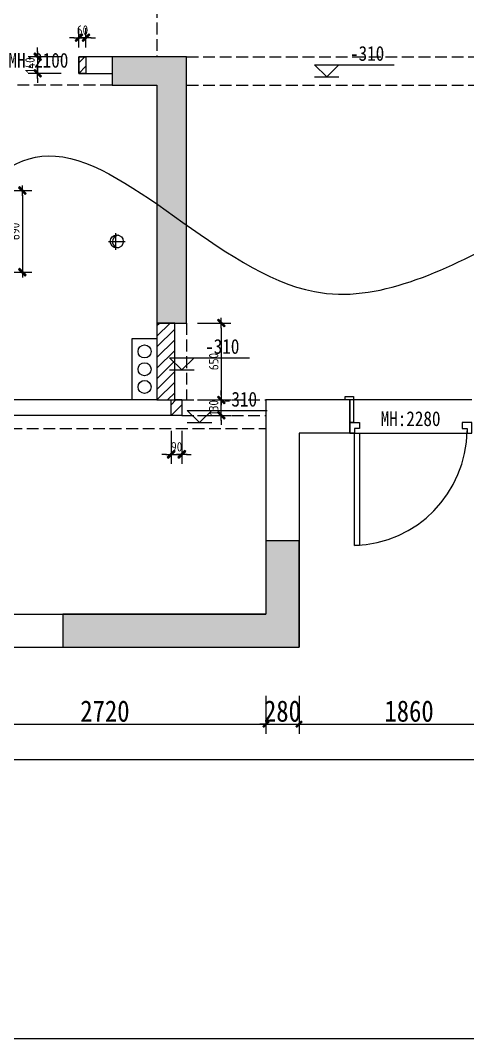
# Model space of a CAD drawing. Header units: millimetres. Extents: x 104198 to 1296755, y -81101 to 81453.
# Drawn here: x 549144 to 552923, y 5266 to 13871 of the extents above; entities that cross this region are included whole.
import ezdxf

# ---------------------------------------------------------------- set-up
doc = ezdxf.new("R2010")
doc.units = ezdxf.units.MM
doc.header["$PDMODE"] = 3
doc.linetypes.add('DASH', pattern=[8.89, 6.35, -2.54])
doc.layers.get('Defpoints').update_dxf_attribs({"color": 250})
for name, color, linetype, lineweight in [('01-PL-墙体柱子', 7, 'Continuous', 35), ('1-活动家具', 51, 'Continuous', 20), ('Lintel【过梁】', 6, 'DASH', 0), ('平面文字', 2, 'Continuous', 0)]:
    doc.layers.add(name, color=color, linetype=linetype, lineweight=lineweight)
for name, color, linetype in [('2-拆除墙墙体', 4, 'Continuous'), ('30-PL-平面文字说明', 1, 'Continuous'), ('4-门套', 1, 'Continuous'), ('墙体', 7, 'Continuous'), ('门', 250, 'Continuous')]:
    doc.layers.add(name, color=color, linetype=linetype)
doc.styles.add('CCD_DIM', font='ARCHS.SHX')
doc.styles.add('新宋体', font='', dxfattribs={"width": 0.85})
doc.styles.get('新宋体').set_extended_font_data('NSimSun')
doc.dimstyles.new('平面外部尺寸', dxfattribs={"dimtxt": 180, "dimasz": 50, "dimexe": 80, "dimexo": 60, "dimgap": 20, "dimtad": 1, "dimdec": 0, "dimtxsty": '新宋体', "dimblk": 'ARCHTICK', "dimcen": 2.5, "dimdle": 80, "dimclrd": 8, "dimclre": 8, "dimclrt": 1, "dimadec": 0, "dimazin": 0, "dimtfac": 1, "dimtdec": 0, "dimtix": 1, "dimtmove": 2, "dimatfit": 3, "dimldrblk": 'DOT', "dimfxl": 1, "dimarcsym": 0})
doc.dimstyles.new('海龍1：40', dxfattribs={"dimscale": 40, "dimtxt": 2, "dimasz": 1, "dimexe": 2, "dimexo": 2, "dimgap": 0.6, "dimtad": 1, "dimdec": 0, "dimrnd": 5, "dimdsep": 46, "dimtxsty": 'CCD_DIM', "dimblk": 'WS-cj', "dimcen": 1, "dimclrd": 44, "dimclre": 44, "dimclrt": 2, "dimadec": 0, "dimazin": 2, "dimtfac": 1, "dimtdec": 4, "dimtix": 1, "dimtmove": 2, "dimatfit": 3, "dimldrblk": 'CCD_Leader_Arrow', "dimfxl": 5, "dimfxlon": 1, "dimtolj": 1, "dimarcsym": 0})

# ---------------------------------------------------------------- blocks, each defined once
blk = doc.blocks.new('WS-cj')
blk.add_hatch(color=2).paths.add_polyline_path([(0.59, 0.82), (-0.82, -0.59), (-0.59, -0.82), (0.82, 0.59)])
at = {"color": 2, "linetype": 'ByBlock', "lineweight": 0}
for p, q in [((-1.1, 0), (0, 0)), ((0, 0), (1.1, 0))]:
    blk.add_line(p, q, dxfattribs=at)
at = {"color": 2}
blk.add_lwpolyline([(0.59, 0.82), (-0.82, -0.59), (-0.59, -0.82), (0.82, 0.59)], close=True, dxfattribs=at)
blk = doc.blocks.new('*D415')
at = {"layer": '2-拆除墙墙体', "color": 44, "lineweight": -2, "transparency": 16777216}
for p, q in [((548961, 12432.5), (549241, 12432.5)), ((549161, 12392.5), (549161, 11782.5)), ((548961, 11742.5), (549241, 11742.5))]:
    blk.add_line(p, q, dxfattribs=at)
at = {"layer": 'Defpoints', "color": 0, "transparency": 16777216}
for p in [(548508.2, 12432.5), (548508.2, 11742.5), (549161, 11742.5)]:
    blk.add_point(p, dxfattribs=at)
at = {"layer": '2-拆除墙墙体', "color": 44, "lineweight": -2, "transparency": 16777216, "xscale": 40, "yscale": 40, "zscale": 40}
for p, rotation in [((549161, 12432.5), 90), ((549161, 11742.5), 270)]:
    blk.add_blockref('WS-cj', p, dxfattribs=dict(at, rotation=rotation))
at = {"layer": '2-拆除墙墙体', "color": 2, "transparency": 16777216, "insert": (549097, 12087.5), "char_height": 80, "attachment_point": 5, "rotation": 90, "style": 'CCD_DIM'}
blk.add_mtext('\\A1;690', dxfattribs=at)
blk = doc.blocks.new('CCD_Leader_Arrow')
at = {"color": 50, "linetype": 'ByBlock'}
blk.add_line((0, 0), (-1, 0), dxfattribs=at)
for points in [[(-0.86, 0.67), (-0.6, 0.85), (-0.24, 0), (0, 0)], [(-0.86, -0.67), (-0.6, -0.85), (-0.24, 0), (0, 0)]]:
    blk.add_solid(points, dxfattribs=at)
blk = doc.blocks.new('*D416')
at = {"layer": '2-拆除墙墙体', "color": 44, "lineweight": -2, "transparency": 16777216}
for p, q in [((550641.4, 11312.5), (550921.4, 11312.5)), ((550841.4, 11272.5), (550841.4, 10702.5)), ((550641.4, 10662.5), (550921.4, 10662.5))]:
    blk.add_line(p, q, dxfattribs=at)
at = {"layer": 'Defpoints', "color": 0, "transparency": 16777216}
for p in [(550492.5, 11312.5), (550508.2, 10662.5), (550841.4, 10662.5)]:
    blk.add_point(p, dxfattribs=at)
at = {"layer": '2-拆除墙墙体', "color": 44, "lineweight": -2, "transparency": 16777216, "xscale": 40, "yscale": 40, "zscale": 40}
for p, rotation in [((550841.4, 11312.5), 90), ((550841.4, 10662.5), 270)]:
    blk.add_blockref('WS-cj', p, dxfattribs=dict(at, rotation=rotation))
at = {"layer": '2-拆除墙墙体', "color": 2, "transparency": 16777216, "insert": (550777.4, 10987.5), "char_height": 80, "attachment_point": 5, "rotation": 90, "style": 'CCD_DIM'}
blk.add_mtext('\\A1;650', dxfattribs=at)
blk = doc.blocks.new('*D417')
at = {"layer": '2-拆除墙墙体', "color": 44, "lineweight": -2, "transparency": 16777216}
for p, q in [((550841.4, 10702.5), (550841.4, 10742.5)), ((550641.4, 10662.5), (550921.4, 10662.5)), ((550841.4, 10532.5), (550841.4, 10662.5)), ((550641.4, 10532.5), (550921.4, 10532.5)), ((550841.4, 10492.5), (550841.4, 10452.5))]:
    blk.add_line(p, q, dxfattribs=at)
at = {"layer": 'Defpoints', "color": 0, "transparency": 16777216}
for p in [(550508.2, 10662.5), (550841.4, 10662.5), (550508.2, 10532.5)]:
    blk.add_point(p, dxfattribs=at)
at = {"layer": '2-拆除墙墙体', "color": 44, "lineweight": -2, "transparency": 16777216, "xscale": 40, "yscale": 40, "zscale": 40}
for p, rotation in [((550841.4, 10662.5), 270), ((550841.4, 10532.5), 90)]:
    blk.add_blockref('WS-cj', p, dxfattribs=dict(at, rotation=rotation))
at = {"layer": '2-拆除墙墙体', "color": 2, "transparency": 16777216, "insert": (550777.4, 10597.5), "char_height": 80, "attachment_point": 5, "rotation": 90, "style": 'CCD_DIM'}
blk.add_mtext('\\A1;130', dxfattribs=at)
blk = doc.blocks.new('*D418')
at = {"layer": '2-拆除墙墙体', "color": 44, "lineweight": -2, "transparency": 16777216}
for p, q in [((550418.2, 10402.7), (550418.2, 10122.7)), ((550508.2, 10402.7), (550508.2, 10122.7)), ((550378.2, 10202.7), (550338.2, 10202.7)), ((550418.2, 10202.7), (550508.2, 10202.7)), ((550548.2, 10202.7), (550588.2, 10202.7))]:
    blk.add_line(p, q, dxfattribs=at)
at = {"layer": 'Defpoints', "color": 0, "transparency": 16777216}
for p in [(550418.2, 10532.5), (550508.2, 10532.5), (550508.2, 10202.7)]:
    blk.add_point(p, dxfattribs=at)
at = {"layer": '2-拆除墙墙体', "color": 44, "lineweight": -2, "transparency": 16777216, "xscale": 40, "yscale": 40, "zscale": 40}
blk.add_blockref('WS-cj', (550418.2, 10202.7), dxfattribs=at)
at = {"layer": '2-拆除墙墙体', "color": 44, "lineweight": -2, "transparency": 16777216, "xscale": 40, "yscale": 40, "zscale": 40, "rotation": 180}
blk.add_blockref('WS-cj', (550508.2, 10202.7), dxfattribs=at)
at = {"layer": '2-拆除墙墙体', "color": 2, "transparency": 16777216, "insert": (550463.2, 10266.7), "char_height": 80, "attachment_point": 5, "style": 'CCD_DIM'}
blk.add_mtext('\\A1;90', dxfattribs=at)
blk = doc.blocks.new('_ArchTick')
at = {"color": 2, "linetype": 'ByBlock', "const_width": 0.4}
blk.add_lwpolyline([(-0.5, -0.5), (0.5, 0.5)], dxfattribs=at)
blk = doc.blocks.new('*D525')
at = {"layer": '30-PL-平面文字说明', "color": 8, "lineweight": -2, "transparency": 16777216}
for p, q in [((548498.2, 8162.5), (548498.2, 7842.5)), ((551218.2, 8162.5), (551218.2, 7842.5)), ((548418.2, 7922.5), (551298.2, 7922.5))]:
    blk.add_line(p, q, dxfattribs=at)
at = {"layer": 'Defpoints', "color": 0, "transparency": 16777216}
for p in [(548498.2, 8222.5), (551218.2, 8222.5), (551218.2, 7922.5)]:
    blk.add_point(p, dxfattribs=at)
at = {"layer": '30-PL-平面文字说明', "color": 8, "lineweight": -2, "transparency": 16777216, "xscale": 50, "yscale": 50, "zscale": 50, "rotation": 180}
blk.add_blockref('_ArchTick', (548498.2, 7922.5), dxfattribs=at)
at = {"layer": '30-PL-平面文字说明', "color": 8, "lineweight": -2, "transparency": 16777216, "xscale": 50, "yscale": 50, "zscale": 50}
blk.add_blockref('_ArchTick', (551218.2, 7922.5), dxfattribs=at)
at = {"layer": '30-PL-平面文字说明', "color": 1, "transparency": 16777216, "insert": (549858.2, 8032.5), "char_height": 180, "attachment_point": 5, "style": '新宋体'}
blk.add_mtext('2720', dxfattribs=at)
blk = doc.blocks.new('_Dot')
at = {"color": 2, "linetype": 'ByBlock', "lineweight": -2}
blk.add_line((-0.5, 0), (-1, 0), dxfattribs=at)
at = {"color": 2, "linetype": 'ByBlock', "const_width": 0.5}
blk.add_lwpolyline([(-0.25, 0, 1), (0.25, 0, 1)], format="xyb", close=True, dxfattribs=at)
blk = doc.blocks.new('*D526')
at = {"layer": '30-PL-平面文字说明', "color": 8, "lineweight": -2, "transparency": 16777216}
for p, q in [((551218.2, 8162.5), (551218.2, 7842.5)), ((551498.2, 8162.5), (551498.2, 7842.5)), ((551218.2, 7922.5), (551168.2, 7922.5)), ((551218.2, 7922.5), (551498.2, 7922.5)), ((551498.2, 7922.5), (551548.2, 7922.5))]:
    blk.add_line(p, q, dxfattribs=at)
at = {"layer": 'Defpoints', "color": 0, "transparency": 16777216}
for p in [(551218.2, 8222.5), (551498.2, 8222.5), (551498.2, 7922.5)]:
    blk.add_point(p, dxfattribs=at)
at = {"layer": '30-PL-平面文字说明', "color": 8, "lineweight": -2, "transparency": 16777216, "xscale": 50, "yscale": 50, "zscale": 50}
blk.add_blockref('_ArchTick', (551218.2, 7922.5), dxfattribs=at)
at = {"layer": '30-PL-平面文字说明', "color": 8, "lineweight": -2, "transparency": 16777216, "xscale": 50, "yscale": 50, "zscale": 50, "rotation": 180}
blk.add_blockref('_ArchTick', (551498.2, 7922.5), dxfattribs=at)
at = {"layer": '30-PL-平面文字说明', "color": 1, "transparency": 16777216, "insert": (551358.2, 8032.5), "char_height": 180, "attachment_point": 5, "style": '新宋体'}
blk.add_mtext('280', dxfattribs=at)
blk = doc.blocks.new('*D527')
at = {"layer": '30-PL-平面文字说明', "color": 8, "lineweight": -2, "transparency": 16777216}
for p, q in [((551498.2, 8162.5), (551498.2, 7842.5)), ((553358.2, 8162.5), (553358.2, 7842.5)), ((551418.2, 7922.5), (553438.2, 7922.5))]:
    blk.add_line(p, q, dxfattribs=at)
at = {"layer": 'Defpoints', "color": 0, "transparency": 16777216}
for p in [(551498.2, 8222.5), (553358.2, 8222.5), (553358.2, 7922.5)]:
    blk.add_point(p, dxfattribs=at)
at = {"layer": '30-PL-平面文字说明', "color": 8, "lineweight": -2, "transparency": 16777216, "xscale": 50, "yscale": 50, "zscale": 50, "rotation": 180}
blk.add_blockref('_ArchTick', (551498.2, 7922.5), dxfattribs=at)
at = {"layer": '30-PL-平面文字说明', "color": 8, "lineweight": -2, "transparency": 16777216, "xscale": 50, "yscale": 50, "zscale": 50}
blk.add_blockref('_ArchTick', (553358.2, 7922.5), dxfattribs=at)
at = {"layer": '30-PL-平面文字说明', "color": 1, "transparency": 16777216, "insert": (552428.2, 8032.5), "char_height": 180, "attachment_point": 5, "style": '新宋体'}
blk.add_mtext('1860', dxfattribs=at)
blk = doc.blocks.new('*D529')
at = {"layer": '30-PL-平面文字说明', "color": 8, "lineweight": -2, "transparency": 16777216}
for p, q in [((544128.2, 8162.5), (544128.2, 7542.5)), ((553638.2, 8162.5), (553638.2, 7542.5)), ((553718.2, 7622.5), (544048.2, 7622.5))]:
    blk.add_line(p, q, dxfattribs=at)
at = {"layer": 'Defpoints', "color": 0, "transparency": 16777216}
for p in [(544128.2, 8222.5), (553638.2, 8222.5), (544128.2, 7622.5)]:
    blk.add_point(p, dxfattribs=at)
at = {"layer": '30-PL-平面文字说明', "color": 8, "lineweight": -2, "transparency": 16777216, "xscale": 50, "yscale": 50, "zscale": 50, "rotation": 180}
blk.add_blockref('_ArchTick', (544128.2, 7622.5), dxfattribs=at)
at = {"layer": '30-PL-平面文字说明', "color": 8, "lineweight": -2, "transparency": 16777216, "xscale": 50, "yscale": 50, "zscale": 50}
blk.add_blockref('_ArchTick', (553638.2, 7622.5), dxfattribs=at)
at = {"layer": '30-PL-平面文字说明', "color": 1, "transparency": 16777216, "insert": (548883.2, 7732.5), "char_height": 180, "attachment_point": 5, "style": '新宋体'}
blk.add_mtext('9510', dxfattribs=at)
blk = doc.blocks.new('*D1274')
at = {"layer": '2-拆除墙墙体', "color": 44, "lineweight": -2, "transparency": 16777216}
for p, q in [((549638.2, 13642.5), (549638.2, 13804.1)), ((549698.2, 13642.5), (549698.2, 13804.1)), ((549598.2, 13724.1), (549558.2, 13724.1)), ((549638.2, 13724.1), (549698.2, 13724.1)), ((549738.2, 13724.1), (549778.2, 13724.1))]:
    blk.add_line(p, q, dxfattribs=at)
at = {"layer": 'Defpoints', "color": 0, "transparency": 16777216}
for p in [(549698.2, 13724.1), (549638.2, 13562.5), (549698.2, 13562.5)]:
    blk.add_point(p, dxfattribs=at)
at = {"layer": '2-拆除墙墙体', "color": 44, "lineweight": -2, "transparency": 16777216, "xscale": 40, "yscale": 40, "zscale": 40}
blk.add_blockref('WS-cj', (549638.2, 13724.1), dxfattribs=at)
at = {"layer": '2-拆除墙墙体', "color": 44, "lineweight": -2, "transparency": 16777216, "xscale": 40, "yscale": 40, "zscale": 40, "rotation": 180}
blk.add_blockref('WS-cj', (549698.2, 13724.1), dxfattribs=at)
at = {"layer": '2-拆除墙墙体', "color": 2, "transparency": 16777216, "insert": (549668.2, 13788.1), "char_height": 80, "attachment_point": 5, "style": 'CCD_DIM'}
blk.add_mtext('\\A1;60', dxfattribs=at)
blk = doc.blocks.new('*D1275')
at = {"layer": '2-拆除墙墙体', "color": 44, "lineweight": -2, "transparency": 16777216}
for p, q in [((549289.6, 13602.5), (549289.6, 13642.5)), ((549489.6, 13562.5), (549209.6, 13562.5)), ((549289.6, 13562.5), (549289.6, 13422.5)), ((549489.6, 13422.5), (549209.6, 13422.5)), ((549289.6, 13382.5), (549289.6, 13342.5))]:
    blk.add_line(p, q, dxfattribs=at)
at = {"layer": 'Defpoints', "color": 0, "transparency": 16777216}
for p in [(549638.2, 13562.5), (549289.6, 13422.5), (549638.2, 13422.5)]:
    blk.add_point(p, dxfattribs=at)
at = {"layer": '2-拆除墙墙体', "color": 44, "lineweight": -2, "transparency": 16777216, "xscale": 40, "yscale": 40, "zscale": 40}
for p, rotation in [((549289.6, 13562.5), 270), ((549289.6, 13422.5), 90)]:
    blk.add_blockref('WS-cj', p, dxfattribs=dict(at, rotation=rotation))
at = {"layer": '2-拆除墙墙体', "color": 2, "transparency": 16777216, "insert": (549225.6, 13492.5), "char_height": 80, "attachment_point": 5, "rotation": 90, "style": 'CCD_DIM'}
blk.add_mtext('\\A1;140', dxfattribs=at)

msp = doc.modelspace()

# ---------------------------------------------------------------- hatches: boundary and pattern name
at = {"layer": '01-PL-墙体柱子', "lineweight": -2, "ltscale": 10}
for points in [[(550298.2, 11312.5), (550548.2, 11312.5), (550548.2, 13562.5), (549918.2, 13562.5), (549918.2, 13322.5), (550298.2, 13322.5)], [(551498.2, 9472.5), (551218.2, 9472.5), (551218.2, 8852.5), (549503.2, 8852.5), (549503.2, 8572.5), (551498.2, 8572.5)]]:
    msp.add_hatch(color=8, dxfattribs=at).paths.add_polyline_path(points)
at = {"layer": '2-拆除墙墙体'}
h = msp.add_hatch(dxfattribs=at)
h.set_pattern_fill('ANSI31', color=250, scale=20, style=0)
h.set_pattern_definition([(45, (549638.16, 13422.51), (-44.9, 44.9), [])])
h.paths.add_polyline_path([(549698.2, 13562.5), (549638.2, 13562.5), (549638.2, 13422.5), (549698.2, 13422.5)])
h = msp.add_hatch(dxfattribs=at)
h.set_pattern_fill('ANSI31', color=250, scale=20, style=0)
h.set_pattern_definition([(45, (550298.16, 10662.51), (-44.901, 44.901), [])])
h.paths.add_polyline_path([(550448.2, 11312.5), (550298.2, 11312.5), (550298.2, 10662.5), (550448.2, 10662.5)])
h = msp.add_hatch(dxfattribs=at)
h.set_pattern_fill('ANSI31', color=250, scale=20, style=0)
h.set_pattern_definition([(45, (550418.16, 10532.51), (-44.901, 44.901), [])])
h.paths.add_polyline_path([(550508.2, 10662.5), (550418.2, 10662.5), (550418.2, 10532.5), (550508.2, 10532.5)])

# ---------------------------------------------------------------- linework, layer by layer
at = {"color": 8}
for p, q in [((549948.2, 12072.6), (549948.2, 11932.4)), ((549888, 12002.5), (550028.3, 12002.5))]:
    msp.add_line(p, q, dxfattribs=at)
at = {"color": 1}
for points in [[(552008.6, 10422.8), (551968.4, 10422.8), (551968.4, 10382.5), (551928.2, 10382.5), (551928.2, 10472.5), (552008.6, 10472.5)], [(552877.7, 10422.8), (552917.9, 10422.8), (552917.9, 10382.5), (552958.2, 10382.5), (552958.2, 10472.5), (552877.7, 10472.5)], [(552008.6, 10382.5), (552008.6, 9433.2), (551968.4, 9433.2), (551968.4, 10382.5)]]:
    msp.add_lwpolyline(points, close=True, dxfattribs=at)
msp.add_circle((549958.2, 12002.5), 55, dxfattribs=at)
msp.add_arc((549974.3, 12001.9), 52.5, 87.64554, 268.22211, dxfattribs=at)
at = {"color": 8, "linetype": 'ByBlock'}
msp.add_arc((551939.3, 10411.4), 978.6, 271.70158, 359.4855, dxfattribs=at)
at = {"layer": '01-PL-墙体柱子', "color": 8, "lineweight": -2, "ltscale": 10}
msp.add_lwpolyline([(550298.2, 11312.5), (550548.2, 11312.5), (550548.2, 13562.5), (549918.2, 13562.5), (549918.2, 13322.5), (550298.2, 13322.5), (550298.2, 11312.5)], dxfattribs=at)
msp.add_lwpolyline([(551498.2, 9472.5), (551218.2, 9472.5), (551218.2, 8852.5), (549503.2, 8852.5), (549503.2, 8572.5), (551498.2, 8572.5)], close=True, dxfattribs=at)
at = {"layer": '1-活动家具', "color": 3}
msp.add_lwpolyline([(584273.7, 21490.6), (538468.7, 21490.6), (538468.7, 5265.6), (584273.7, 5265.6)], close=True, dxfattribs=at)
at = {"layer": '2-拆除墙墙体', "color": 1}
for points in [[(549698.2, 13422.5), (549638.2, 13422.5), (549638.2, 13562.5), (549698.2, 13562.5)], [(550448.2, 11312.5), (550298.2, 11312.5), (550298.2, 10662.5), (550448.2, 10662.5)], [(550418.2, 10662.5), (550508.2, 10662.5), (550508.2, 10532.5), (550418.2, 10532.5)]]:
    msp.add_lwpolyline(points, close=True, dxfattribs=at)
at = {"layer": '4-门套', "color": 1}
msp.add_lwpolyline([(551928.2, 10472.5), (551928.2, 10472.5), (551928.2, 10662.5), (551888.2, 10662.5), (551888.2, 10692.5), (551958.2, 10692.5), (551958.2, 10472.5), (551928.2, 10472.5)], dxfattribs=at)
at = {"layer": 'Lintel【过梁】', "color": 8, "linetype": 'DASH', "ltscale": 15.748031}
for p, q in [((550298.2, 15812.5), (550298.2, 13562.5)), ((550548.2, 13562.5), (553358.2, 13562.5)), ((549918.2, 13322.5), (548848.2, 13322.5)), ((550548.2, 13322.5), (553358.2, 13322.5)), ((550548.2, 11312.5), (550548.2, 10662.5)), ((550508.2, 10662.5), (551218.2, 10662.5)), ((550508.2, 10532.5), (551218.2, 10532.5)), ((548498.2, 10422.5), (551218.2, 10422.5))]:
    msp.add_line(p, q, dxfattribs=at)
at = {"layer": '墙体', "color": 7}
for p, q in [((550548.2, 13562.5), (549638.2, 13562.5)), ((549638.2, 13562.5), (549638.2, 13422.5)), ((549698.2, 13562.5), (549698.2, 13422.5)), ((549918.2, 13562.5), (549918.2, 13322.5)), ((550548.2, 11312.5), (550548.2, 13562.5)), ((549638.2, 13422.5), (549918.2, 13422.5)), ((549918.2, 13322.5), (550298.2, 13322.5)), ((550298.2, 13322.5), (550298.2, 10662.5)), ((550298.2, 11312.5), (550548.2, 11312.5)), ((550448.2, 10662.5), (550448.2, 11312.5)), ((550298.2, 10662.5), (548498.2, 10662.5)), ((550508.2, 10662.5), (550448.2, 10662.5)), ((550508.2, 10662.5), (550508.2, 10532.5)), ((551928.2, 10662.5), (551218.2, 10662.5)), ((551218.2, 10662.5), (551218.2, 8852.5)), ((551928.2, 10662.5), (551928.2, 10382.5)), ((550508.2, 10532.5), (548498.2, 10532.5)), ((551928.2, 10382.5), (551498.2, 10382.5)), ((551498.2, 10382.5), (551498.2, 8572.5)), ((548498.2, 8852.5), (551218.2, 8852.5)), ((548218.2, 8572.5), (551498.2, 8572.5))]:
    msp.add_line(p, q, dxfattribs=at)
at = {"layer": '墙体', "color": 251}
for p, q in [((550088.2, 10662.5), (550088.2, 11182.5)), ((550088.2, 11182.5), (550298.2, 11182.5))]:
    msp.add_line(p, q, dxfattribs=at)
at = {"layer": '墙体', "color": 1}
for centre in [(550193.2, 11072.5), (550193.2, 10922.5), (550193.2, 10772.5)]:
    msp.add_circle(centre, 55, dxfattribs=at)
at = {"layer": '平面文字', "color": 1, "ltscale": 10}
for p, q in [((551629.3, 13393), (551835.5, 13393)), ((550405, 10917), (550611.2, 10917)), ((550554.5, 10471), (550760.7, 10471))]:
    msp.add_line(p, q, dxfattribs=at)
for points in [[(551835.5, 13496.1), (551732.4, 13393), (551629.3, 13496.1), (552303.2, 13496.1)], [(550611.2, 11020.1), (550508.1, 10917), (550405, 11020.1), (551078.9, 11020.1)], [(550760.7, 10574.2), (550657.6, 10471), (550554.5, 10574.2), (551228.4, 10574.2)]]:
    msp.add_lwpolyline(points, dxfattribs=at)
at = {"layer": '平面文字', "color": 251}
msp.add_spline([(547857.1, 11024.7), (549380, 12725.2), (551628.8, 11578.2), (553252.4, 12031.6)], degree=3, dxfattribs=at)
at = {"layer": '门', "color": 250}
for p, q in [((552958.2, 10662.5), (551928.2, 10662.5)), ((551928.2, 10382.5), (552958.2, 10382.5))]:
    msp.add_line(p, q, dxfattribs=at)

# ---------------------------------------------------------------- texts
at = {"layer": '平面文字', "color": 1, "ltscale": 10, "style": '新宋体', "width": 0.85}
for s, p in [('MH:2100', (549043.1, 13471)), ('-310', (551929.4, 13528.8)), ('-310', (550705.1, 11052.8)), ('-310', (550854.6, 10606.8)), ('MH:2280', (552188, 10442.3))]:
    msp.add_text(s, height=125, dxfattribs=at).set_placement(p)

# ---------------------------------------------------------------- dimensions: what is measured, and where the dimension line sits
at = {"layer": '2-拆除墙墙体', "color": 1}
for base, p1, p2, picture, middle in [((549698.2, 13724.1), (549638.2, 13562.5), (549698.2, 13562.5), '*D1274', (549668.2, 13788.1)), ((550508.2, 10202.7), (550418.2, 10532.5), (550508.2, 10532.5), '*D418', (550463.2, 10266.7))]:
    dim = msp.add_linear_dim(base=base, p1=p1, p2=p2, dimstyle='海龍1：40', dxfattribs=at)
    dim.commit()
    dim.dimension.update_dxf_attribs({"geometry": picture, "text_midpoint": middle})
for base, p1, p2, picture, middle in [((549289.6, 13422.5), (549638.2, 13562.5), (549638.2, 13422.5), '*D1275', (549225.6, 13492.5)), ((549161, 11742.5), (548508.2, 12432.5), (548508.2, 11742.5), '*D415', (549097, 12087.5)), ((550841.4, 10662.5), (550492.5, 11312.5), (550508.2, 10662.5), '*D416', (550777.4, 10987.5)), ((550841.4, 10662.5), (550508.2, 10532.5), (550508.2, 10662.5), '*D417', (550777.4, 10597.5))]:
    dim = msp.add_linear_dim(base=base, p1=p1, p2=p2, angle=90, dimstyle='海龍1：40', dxfattribs=at)
    dim.commit()
    dim.dimension.update_dxf_attribs({"geometry": picture, "text_midpoint": middle})
at = {"layer": '30-PL-平面文字说明', "color": 251}
for base, p1, p2, picture, middle in [((544128.2, 7622.5), (553638.2, 8222.5), (544128.2, 8222.5), '*D529', (548883.2, 7732.5)), ((551218.2, 7922.5), (548498.2, 8222.5), (551218.2, 8222.5), '*D525', (549858.2, 8032.5)), ((551498.2, 7922.5), (551218.2, 8222.5), (551498.2, 8222.5), '*D526', (551358.2, 8032.5)), ((553358.2, 7922.5), (551498.2, 8222.5), (553358.2, 8222.5), '*D527', (552428.2, 8032.5))]:
    dim = msp.add_linear_dim(base=base, p1=p1, p2=p2, dimstyle='平面外部尺寸', dxfattribs=at)
    dim.commit()
    dim.dimension.update_dxf_attribs({"geometry": picture, "text_midpoint": middle})

doc.saveas('drawing.dxf')
